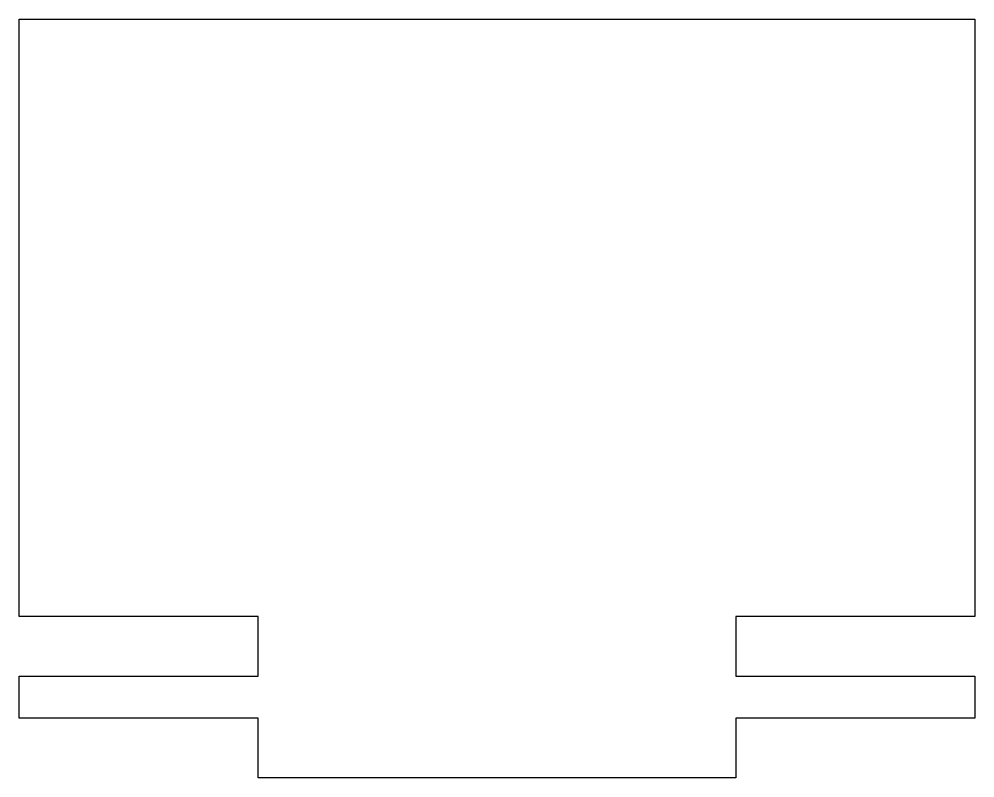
# Model space of a CAD drawing. Header units: millimetres. Extents: x -80 to 0, y -61.5 to 2.
import ezdxf

# ---------------------------------------------------------------- set-up
doc = ezdxf.new("R2010")
doc.units = ezdxf.units.MM
doc.layers.get('0').update_dxf_attribs({"linetype": 'CONTINUOUS'})

msp = doc.modelspace()

# ---------------------------------------------------------------- linework, layer by layer
msp.add_lwpolyline([(0, -53), (0, -56.5), (-20, -56.5), (-20, -61.5), (-60, -61.5), (-60, -56.5), (-80, -56.5), (-80, -53), (-60, -53), (-60, -48), (-80, -48), (-80, 2), (0, 2), (0, -48), (-20, -48), (-20, -53)], close=True)

doc.saveas('drawing.dxf')
